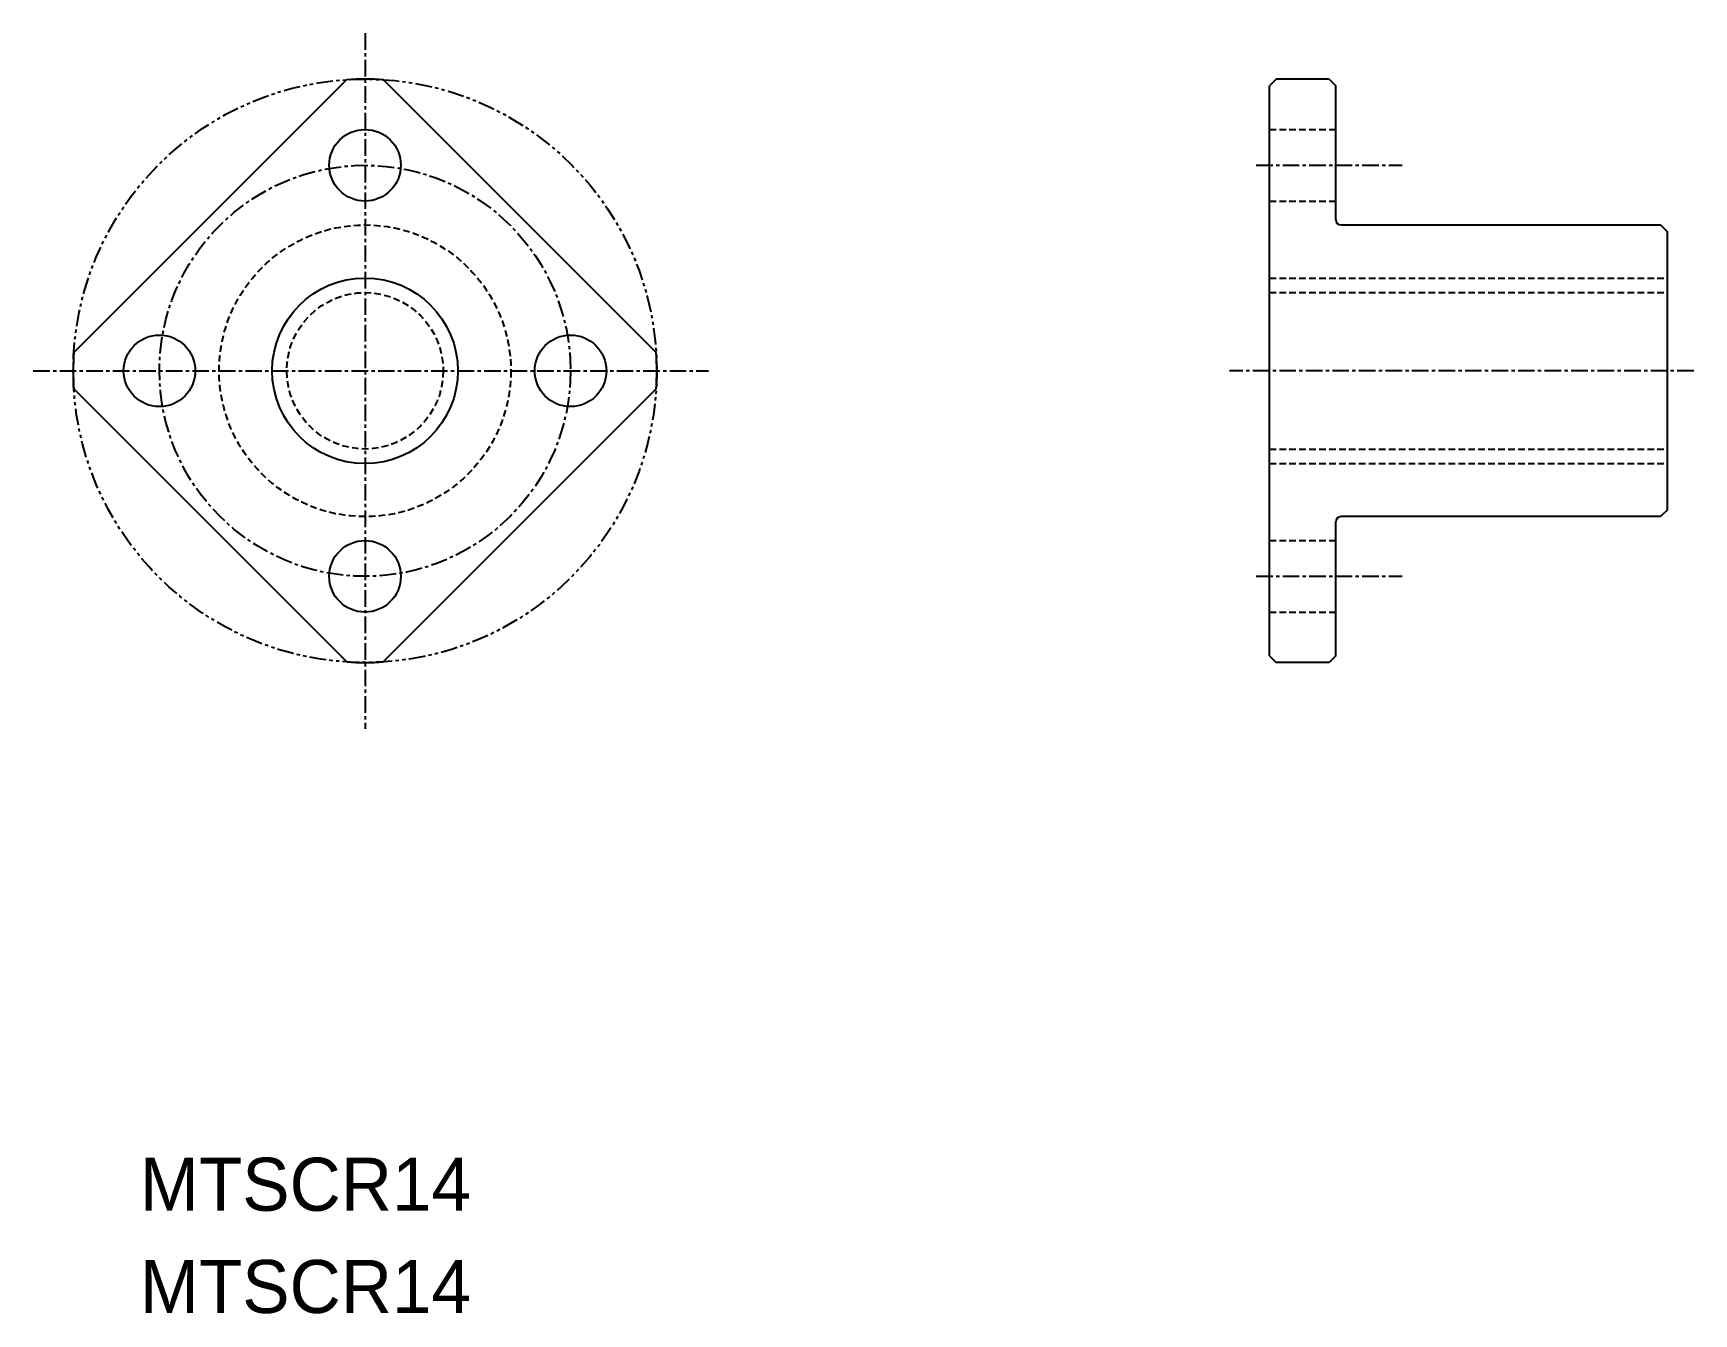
# Model space of a CAD drawing. Extents: x 395 to 520, y 154 to 250.
import ezdxf

# ---------------------------------------------------------------- set-up
doc = ezdxf.new("R2010")
doc.units = 0
for name, pattern in [('CENTER', [2, 1.25, -0.25, 0.25, -0.25]), ('DASHED', [0.75, 0.5, -0.25]), ('PHANTOM', [2.5, 1.25, -0.25, 0.25, -0.25, 0.25, -0.25])]:
    doc.linetypes.add(name, pattern=pattern)
doc.layers.get('0').update_dxf_attribs({"linetype": 'CONTINUOUS'})
doc.layers.add('CENTER', color=1, linetype='CENTER')

msp = doc.modelspace()

# ---------------------------------------------------------------- linework, layer by layer
at = {"color": 7, "linetype": 'CONTINUOUS'}
for p, q in [((418.28, 246.6), (397.7, 226.02)), ((441.61, 226.02), (421.03, 246.6)), ((488.36, 246.64), (487.86, 246.14)), ((487.86, 203.14), (487.86, 246.14)), ((492.36, 246.64), (488.36, 246.64)), ((492.36, 246.64), (492.86, 246.14)), ((492.86, 236.04), (492.86, 246.14)), ((493.26, 235.64), (517.36, 235.64)), ((517.36, 235.64), (517.86, 235.14)), ((517.86, 235.14), (517.86, 214.14)), ((397.7, 223.27), (418.28, 202.69)), ((421.03, 202.69), (441.61, 223.27)), ((517.86, 214.14), (517.36, 213.64)), ((492.86, 203.14), (492.86, 213.24)), ((517.36, 213.64), (493.26, 213.64)), ((487.86, 203.14), (488.36, 202.64)), ((492.86, 203.14), (492.36, 202.64)), ((492.36, 202.64), (488.36, 202.64))]:
    msp.add_line(p, q, dxfattribs=at)
at = {"color": 3, "linetype": 'DASHED'}
for p, q in [((487.86, 242.84), (492.86, 242.84)), ((487.86, 237.44), (492.86, 237.44)), ((487.86, 231.64), (517.86, 231.64)), ((487.86, 230.54), (517.86, 230.54)), ((487.86, 218.74), (517.86, 218.74)), ((487.86, 217.64), (517.86, 217.64)), ((487.86, 211.84), (492.86, 211.84)), ((487.86, 206.44), (492.86, 206.44))]:
    msp.add_line(p, q, dxfattribs=at)
at = {"color": 3, "linetype": 'PHANTOM'}
msp.add_circle((419.66, 224.64), 22, dxfattribs=at)
at = {"color": 7, "linetype": 'CONTINUOUS'}
for centre, radius in [((419.66, 240.14), 2.7), ((419.66, 224.64), 7), ((404.16, 224.64), 2.7), ((435.16, 224.64), 2.7), ((419.66, 209.14), 2.7)]:
    msp.add_circle(centre, radius, dxfattribs=at)
at = {"color": 3, "linetype": 'DASHED'}
for radius in [11, 5.9]:
    msp.add_circle((419.66, 224.64), radius, dxfattribs=at)
at = {"color": 7, "linetype": 'CONTINUOUS'}
for centre, radius, start, end in [((419.66, 224.64), 22, 86.4096, 93.5904), ((493.26, 236.04), 0.4, 180, 270), ((419.66, 224.64), 22, 176.4096, 183.5904), ((419.66, 224.64), 22, 356.4096, 3.5904), ((493.26, 213.24), 0.4, 90, 180), ((419.66, 224.64), 22, 266.4096, 273.5904)]:
    msp.add_arc(centre, radius, start, end, dxfattribs=at)
at = {"layer": 'CENTER', "color": 1, "linetype": 'CENTER'}
for p, q in [((419.66, 250.1), (419.66, 197.63)), ((486.86, 240.14), (497.86, 240.14)), ((394.64, 224.64), (445.56, 224.64)), ((519.86, 224.64), (484.86, 224.64)), ((486.86, 209.14), (497.86, 209.14))]:
    msp.add_line(p, q, dxfattribs=at)
msp.add_circle((419.66, 224.64), 15.5, dxfattribs=at)

# ---------------------------------------------------------------- texts
at = {"color": 7, "linetype": 'CONTINUOUS'}
for p in [(402.68, 161.29), (402.68, 153.58)]:
    msp.add_text('MTSCR14', height=4, dxfattribs=at).set_placement(p)

doc.saveas('drawing.dxf')
